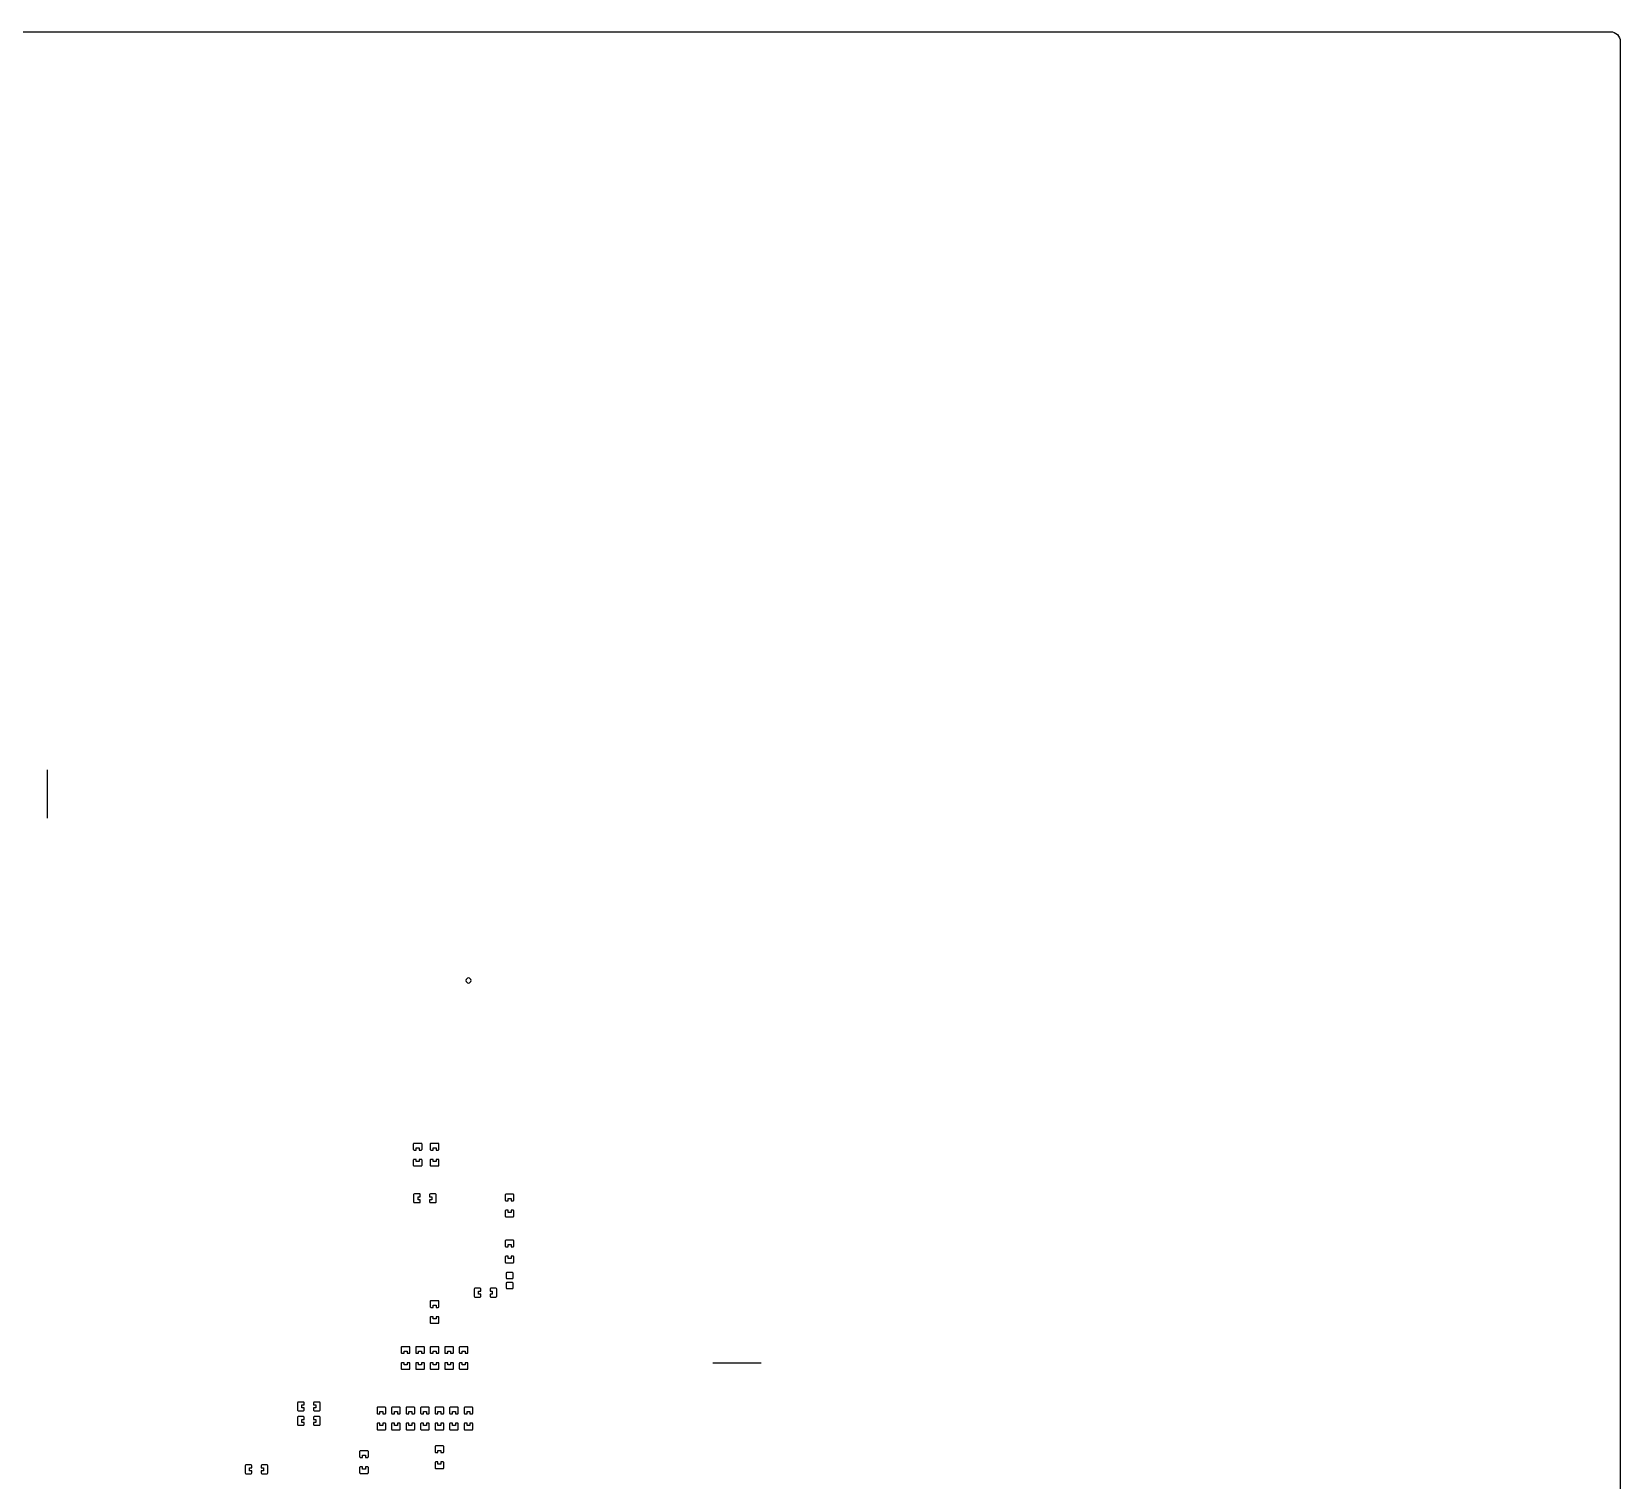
# Model space of a CAD drawing. Extents: x -325 to 325, y -324 to 275.
# Drawn here: x -3.2 to 325, y -24.2 to 275 of the extents above; entities that cross this region are included whole.
import ezdxf

# ---------------------------------------------------------------- set-up
doc = ezdxf.new("R2010")
doc.units = 0
doc.header["$MEASUREMENT"] = 0
doc.layers.get('0').update_dxf_attribs({"linetype": 'CONTINUOUS'})

msp = doc.modelspace()

# ---------------------------------------------------------------- linework, layer by layer
for points in [[(-324.99998, 272.999941, -0.414214), (-322.99998, 274.999941), (-322.99998, 274.999941), (323.00002, 274.999941), (323.00002, 274.999941, -0.414214), (325.00002, 272.999941), (325.00002, 272.999941), (325.00002, -273.000059), (325.00002, -273.000059, -0.414214), (323.00002, -275.000059), (323.00002, -275.000059), (-322.99998, -275.000059), (-322.99998, -275.000059, -0.414214), (-324.99998, -273.000059), (-324.99998, -273.000059), (-324.99998, 272.999941)], [(87.525, 78.999995, 1), (86.475, 78.999995), (86.475, 78.999995, 1), (87.525, 78.999995)], [(77.4, 45.178999, 0.414223), (77.249995, 45.328999), (77.249995, 45.328999), (75.75, 45.328999), (75.75, 45.328999, 0.414223), (75.6, 45.178999), (75.6, 45.178999), (75.6, 44.118999), (75.6, 44.118999, 0.414214), (75.75, 43.969004), (75.75, 43.969004), (76.2, 43.969004), (76.2, 43.969004), (76.2, 44.422002), (76.2, 44.422002), (76.799995, 44.422002), (76.799995, 44.422002), (76.799995, 43.969004), (76.799995, 43.969004), (77.249995, 43.969004), (77.249995, 43.969004, 0.414214), (77.4, 44.118999), (77.4, 44.118999), (77.4, 45.178999)], [(80.898999, 45.178999, 0.414223), (80.748999, 45.328999), (80.748999, 45.328999), (79.249004, 45.328999), (79.249004, 45.328999, 0.414223), (79.098999, 45.178999), (79.098999, 45.178999), (79.098999, 44.118999), (79.098999, 44.118999, 0.414214), (79.249004, 43.969004), (79.249004, 43.969004), (79.699004, 43.969004), (79.699004, 43.969004), (79.699004, 44.422002), (79.699004, 44.422002), (80.298999, 44.422002), (80.298999, 44.422002), (80.298999, 43.969004), (80.298999, 43.969004), (80.748999, 43.969004), (80.748999, 43.969004, 0.414214), (80.898999, 44.118999), (80.898999, 44.118999), (80.898999, 45.178999)], [(77.4, 41.878999, 0.414223), (77.249995, 42.028999), (77.249995, 42.028999), (76.799995, 42.028999), (76.799995, 42.028999), (76.799995, 41.575996), (76.799995, 41.575996), (76.2, 41.575996), (76.2, 41.575996), (76.2, 42.028999), (76.2, 42.028999), (75.75, 42.028999), (75.75, 42.028999, 0.414223), (75.6, 41.878999), (75.6, 41.878999), (75.6, 40.819001), (75.6, 40.819001, 0.414223), (75.75, 40.669001), (75.75, 40.669001), (77.249995, 40.669001), (77.249995, 40.669001, 0.414223), (77.4, 40.819001), (77.4, 40.819001), (77.4, 41.878999)], [(80.898999, 41.878999, 0.414223), (80.748999, 42.028999), (80.748999, 42.028999), (80.298999, 42.028999), (80.298999, 42.028999), (80.298999, 41.575996), (80.298999, 41.575996), (79.699004, 41.575996), (79.699004, 41.575996), (79.699004, 42.028999), (79.699004, 42.028999), (79.249004, 42.028999), (79.249004, 42.028999, 0.414223), (79.098999, 41.878999), (79.098999, 41.878999), (79.098999, 40.819001), (79.098999, 40.819001, 0.414223), (79.249004, 40.669001), (79.249004, 40.669001), (80.748999, 40.669001), (80.748999, 40.669001, 0.414223), (80.898999, 40.819001), (80.898999, 40.819001), (80.898999, 41.878999)], [(77.028999, 34.749001, 0.415049), (76.879004, 34.898999), (76.879004, 34.898999), (75.818003, 34.898999), (75.818003, 34.898999, 0.413171), (75.667998, 34.75), (75.667998, 34.75), (75.667998, 33.248999), (75.667998, 33.248999, 0.413613), (75.818003, 33.098999), (75.818003, 33.098999), (76.879004, 33.098999), (76.879004, 33.098999, 0.415283), (77.028999, 33.248999), (77.028999, 33.248999), (77.028999, 33.698999), (77.028999, 33.698999), (76.576001, 33.698999), (76.576001, 33.698999), (76.576001, 34.299001), (76.576001, 34.299001), (77.028999, 34.299001), (77.028999, 34.299001), (77.028999, 34.749001)], [(80.33, 34.751001, 0.413009), (80.179995, 34.899998), (80.179995, 34.899998), (79.117998, 34.899998), (79.117998, 34.899998, 0.413285), (78.968003, 34.75), (78.968003, 34.75), (78.968003, 34.3), (78.968003, 34.3), (79.421997, 34.3), (79.421997, 34.3), (79.421997, 33.7), (79.421997, 33.7), (78.968003, 33.7), (78.968003, 33.7), (78.968003, 33.25), (78.968003, 33.25, 0.413508), (79.117998, 33.100002), (79.117998, 33.100002), (80.178999, 33.100002), (80.178999, 33.100002, 0.41536), (80.328999, 33.25), (80.328999, 33.25), (80.33, 34.751001)], [(96.399004, 34.678999, 0.414194), (96.249004, 34.828999), (96.249004, 34.828999), (94.748994, 34.828999), (94.748994, 34.828999, 0.414233), (94.599004, 34.678999), (94.599004, 34.678999), (94.599004, 33.619001), (94.599004, 33.619001, 0.414242), (94.748994, 33.468999), (94.748994, 33.468999), (95.198994, 33.468999), (95.198994, 33.468999), (95.198994, 33.922002), (95.198994, 33.922002), (95.799004, 33.922002), (95.799004, 33.922002), (95.799004, 33.468999), (95.799004, 33.468999), (96.249004, 33.468999), (96.249004, 33.468999, 0.414204), (96.399004, 33.619001), (96.399004, 33.619001), (96.399004, 34.678999)], [(96.399004, 31.378999, 0.414194), (96.249004, 31.528999), (96.249004, 31.528999), (95.799004, 31.528999), (95.799004, 31.528999), (95.799004, 31.075999), (95.799004, 31.075999), (95.198994, 31.075999), (95.198994, 31.075999), (95.198994, 31.528999), (95.198994, 31.528999), (94.748994, 31.528999), (94.748994, 31.528999, 0.414233), (94.599004, 31.378999), (94.599004, 31.378999), (94.599004, 30.318999), (94.599004, 30.318999, 0.414237), (94.748994, 30.169001), (94.748994, 30.169001), (96.249004, 30.169001), (96.249004, 30.169001, 0.414199), (96.399004, 30.318999), (96.399004, 30.318999), (96.399004, 31.378999)], [(96.399004, 25.179001, 0.414194), (96.249004, 25.328999), (96.249004, 25.328999), (94.748994, 25.328999), (94.748994, 25.328999, 0.414233), (94.599004, 25.179001), (94.599004, 25.179001), (94.599004, 24.118999), (94.599004, 24.118999, 0.414242), (94.748994, 23.968999), (94.748994, 23.968999), (95.198994, 23.968999), (95.198994, 23.968999), (95.198994, 24.422), (95.198994, 24.422), (95.799004, 24.422), (95.799004, 24.422), (95.799004, 23.968999), (95.799004, 23.968999), (96.249004, 23.968999), (96.249004, 23.968999, 0.414204), (96.399004, 24.118999), (96.399004, 24.118999), (96.399004, 25.179001)], [(96.399004, 21.879001, 0.414194), (96.249004, 22.028999), (96.249004, 22.028999), (95.799004, 22.028999), (95.799004, 22.028999), (95.799004, 21.576001), (95.799004, 21.576001), (95.198994, 21.576001), (95.198994, 21.576001), (95.198994, 22.028999), (95.198994, 22.028999), (94.748994, 22.028999), (94.748994, 22.028999, 0.414233), (94.599004, 21.879001), (94.599004, 21.879001), (94.599004, 20.818999), (94.599004, 20.818999, 0.414242), (94.748994, 20.668999), (94.748994, 20.668999), (96.249004, 20.668999), (96.249004, 20.668999, 0.414204), (96.399004, 20.818999), (96.399004, 20.818999), (96.399004, 21.879001)], [(96.05, 18.66), (94.95, 18.66), (94.95, 18.66, 0.414688), (94.8, 18.510001), (94.8, 18.510001), (94.8, 17.56), (94.8, 17.56, 0.403735), (94.935, 17.401001), (94.935, 17.401001), (94.95, 17.4), (94.95, 17.4), (96.05, 17.4), (96.05, 17.4), (96.065, 17.401001), (96.065, 17.401001, 0.384591), (96.198994, 17.549999), (96.198994, 17.549999), (96.2, 17.549999), (96.2, 17.549999), (96.2, 18.510001), (96.2, 18.510001), (96.198994, 18.510001), (96.198994, 18.510001, 0.376107), (96.07, 18.658999), (96.07, 18.658999), (96.05, 18.66)], [(96.05, 16.6), (94.95, 16.6), (94.95, 16.6, 0.414294), (94.8, 16.449999), (94.8, 16.449999), (94.8, 15.49), (94.8, 15.49, 0.381084), (94.933008, 15.341), (94.933008, 15.341), (94.95, 15.34), (94.95, 15.34), (96.05, 15.34), (96.05, 15.34), (96.066992, 15.341), (96.066992, 15.341, 0.381161), (96.198994, 15.49), (96.198994, 15.49), (96.2, 15.49), (96.2, 15.49), (96.2, 16.449999), (96.2, 16.449999), (96.198994, 16.449999), (96.198994, 16.449999, 0.379553), (96.067998, 16.598999), (96.067998, 16.598999), (96.05, 16.6)], [(89.53, 15.249, 0.415044), (89.38, 15.399), (89.38, 15.399), (88.318994, 15.399), (88.318994, 15.399, 0.413173), (88.169004, 15.25), (88.169004, 15.25), (88.169004, 13.749), (88.169004, 13.749, 0.413599), (88.318994, 13.599), (88.318994, 13.599), (89.38, 13.599), (89.38, 13.599, 0.415279), (89.53, 13.749), (89.53, 13.749), (89.53, 14.199), (89.53, 14.199), (89.077002, 14.199), (89.077002, 14.199), (89.077002, 14.799), (89.077002, 14.799), (89.53, 14.799), (89.53, 14.799), (89.53, 15.249)], [(92.83, 15.251001, 0.412978), (92.68, 15.4), (92.68, 15.4), (91.617998, 15.4), (91.617998, 15.4, 0.413261), (91.467998, 15.25), (91.467998, 15.25), (91.467998, 14.8), (91.467998, 14.8), (91.922002, 14.8), (91.922002, 14.8), (91.922002, 14.2), (91.922002, 14.2), (91.467998, 14.2), (91.467998, 14.2), (91.467998, 13.75), (91.467998, 13.75, 0.413508), (91.617998, 13.6), (91.617998, 13.6), (92.679004, 13.6), (92.679004, 13.6, 0.415379), (92.828994, 13.75), (92.828994, 13.75), (92.83, 15.251001)], [(80.898999, 12.679, 0.414216), (80.748999, 12.829), (80.748999, 12.829), (79.249004, 12.829), (79.249004, 12.829, 0.414216), (79.098999, 12.679), (79.098999, 12.679), (79.098999, 11.619), (79.098999, 11.619, 0.414221), (79.249004, 11.469), (79.249004, 11.469), (79.699004, 11.469), (79.699004, 11.469), (79.699004, 11.922), (79.699004, 11.922), (80.298999, 11.922), (80.298999, 11.922), (80.298999, 11.469), (80.298999, 11.469), (80.748999, 11.469), (80.748999, 11.469, 0.414221), (80.898999, 11.619), (80.898999, 11.619), (80.898999, 12.679)], [(80.898999, 9.379, 0.414216), (80.748999, 9.529), (80.748999, 9.529), (80.298999, 9.529), (80.298999, 9.529), (80.298999, 9.076), (80.298999, 9.076), (79.699004, 9.076), (79.699004, 9.076), (79.699004, 9.529), (79.699004, 9.529), (79.249004, 9.529), (79.249004, 9.529, 0.414216), (79.098999, 9.379), (79.098999, 9.379), (79.098999, 8.319), (79.098999, 8.319, 0.414221), (79.249004, 8.169), (79.249004, 8.169), (80.748999, 8.169), (80.748999, 8.169, 0.414221), (80.898999, 8.319), (80.898999, 8.319), (80.898999, 9.379)], [(74.899004, 3.18, 0.414219), (74.748999, 3.33), (74.748999, 3.33), (73.248999, 3.33), (73.248999, 3.33, 0.414219), (73.099004, 3.18), (73.099004, 3.18), (73.099004, 2.12), (73.099004, 2.12, 0.414219), (73.248999, 1.97), (73.248999, 1.97), (73.698999, 1.97), (73.698999, 1.97), (73.698999, 2.423), (73.698999, 2.423), (74.298999, 2.423), (74.298999, 2.423), (74.298999, 1.97), (74.298999, 1.97), (74.748999, 1.97), (74.748999, 1.97, 0.414219), (74.899004, 2.12), (74.899004, 2.12), (74.899004, 3.18)], [(77.899004, 3.18, 0.414219), (77.748999, 3.33), (77.748999, 3.33), (76.249004, 3.33), (76.249004, 3.33, 0.414219), (76.098999, 3.18), (76.098999, 3.18), (76.098999, 2.12), (76.098999, 2.12, 0.414219), (76.249004, 1.97), (76.249004, 1.97), (76.698994, 1.97), (76.698994, 1.97), (76.698994, 2.423), (76.698994, 2.423), (77.298999, 2.423), (77.298999, 2.423), (77.298999, 1.97), (77.298999, 1.97), (77.748999, 1.97), (77.748999, 1.97, 0.414219), (77.899004, 2.12), (77.899004, 2.12), (77.899004, 3.18)], [(80.898999, 3.18, 0.414219), (80.748999, 3.33), (80.748999, 3.33), (79.249004, 3.33), (79.249004, 3.33, 0.414219), (79.098999, 3.18), (79.098999, 3.18), (79.098999, 2.12), (79.098999, 2.12, 0.414219), (79.249004, 1.97), (79.249004, 1.97), (79.699004, 1.97), (79.699004, 1.97), (79.699004, 2.423), (79.699004, 2.423), (80.298999, 2.423), (80.298999, 2.423), (80.298999, 1.97), (80.298999, 1.97), (80.748999, 1.97), (80.748999, 1.97, 0.414219), (80.898999, 2.12), (80.898999, 2.12), (80.898999, 3.18)], [(83.898994, 3.18, 0.414219), (83.748994, 3.33), (83.748994, 3.33), (82.249004, 3.33), (82.249004, 3.33, 0.414219), (82.098994, 3.18), (82.098994, 3.18), (82.098994, 2.12), (82.098994, 2.12, 0.414219), (82.249004, 1.97), (82.249004, 1.97), (82.699004, 1.97), (82.699004, 1.97), (82.699004, 2.423), (82.699004, 2.423), (83.298994, 2.423), (83.298994, 2.423), (83.298994, 1.97), (83.298994, 1.97), (83.748994, 1.97), (83.748994, 1.97, 0.414219), (83.898994, 2.12), (83.898994, 2.12), (83.898994, 3.18)], [(86.898994, 3.18, 0.414219), (86.749004, 3.33), (86.749004, 3.33), (85.249004, 3.33), (85.249004, 3.33, 0.414219), (85.098994, 3.18), (85.098994, 3.18), (85.098994, 2.12), (85.098994, 2.12, 0.414219), (85.249004, 1.97), (85.249004, 1.97), (85.699004, 1.97), (85.699004, 1.97), (85.699004, 2.423), (85.699004, 2.423), (86.299004, 2.423), (86.299004, 2.423), (86.299004, 1.97), (86.299004, 1.97), (86.749004, 1.97), (86.749004, 1.97, 0.414219), (86.898994, 2.12), (86.898994, 2.12), (86.898994, 3.18)], [(74.899004, -0.12, 0.414219), (74.748999, 0.03), (74.748999, 0.03), (74.298999, 0.03), (74.298999, 0.03), (74.298999, -0.423), (74.298999, -0.423), (73.698999, -0.423), (73.698999, -0.423), (73.698999, 0.03), (73.698999, 0.03), (73.248999, 0.03), (73.248999, 0.03, 0.414219), (73.099004, -0.12), (73.099004, -0.12), (73.099004, -1.18), (73.099004, -1.18, 0.414219), (73.248999, -1.33), (73.248999, -1.33), (74.748999, -1.33), (74.748999, -1.33, 0.414219), (74.899004, -1.18), (74.899004, -1.18), (74.899004, -0.12)], [(77.899004, -0.12, 0.414219), (77.748999, 0.03), (77.748999, 0.03), (77.298999, 0.03), (77.298999, 0.03), (77.298999, -0.423), (77.298999, -0.423), (76.698994, -0.423), (76.698994, -0.423), (76.698994, 0.03), (76.698994, 0.03), (76.249004, 0.03), (76.249004, 0.03, 0.414219), (76.098999, -0.12), (76.098999, -0.12), (76.098999, -1.18), (76.098999, -1.18, 0.414219), (76.249004, -1.33), (76.249004, -1.33), (77.748999, -1.33), (77.748999, -1.33, 0.414219), (77.899004, -1.18), (77.899004, -1.18), (77.899004, -0.12)], [(80.898999, -0.12, 0.414219), (80.748999, 0.03), (80.748999, 0.03), (80.298999, 0.03), (80.298999, 0.03), (80.298999, -0.423), (80.298999, -0.423), (79.699004, -0.423), (79.699004, -0.423), (79.699004, 0.03), (79.699004, 0.03), (79.249004, 0.03), (79.249004, 0.03, 0.414219), (79.098999, -0.12), (79.098999, -0.12), (79.098999, -1.18), (79.098999, -1.18, 0.414219), (79.249004, -1.33), (79.249004, -1.33), (80.748999, -1.33), (80.748999, -1.33, 0.414219), (80.898999, -1.18), (80.898999, -1.18), (80.898999, -0.12)], [(83.898994, -0.12, 0.414219), (83.748994, 0.03), (83.748994, 0.03), (83.298994, 0.03), (83.298994, 0.03), (83.298994, -0.423), (83.298994, -0.423), (82.699004, -0.423), (82.699004, -0.423), (82.699004, 0.03), (82.699004, 0.03), (82.249004, 0.03), (82.249004, 0.03, 0.414219), (82.098994, -0.12), (82.098994, -0.12), (82.098994, -1.18), (82.098994, -1.18, 0.414219), (82.249004, -1.33), (82.249004, -1.33), (83.748994, -1.33), (83.748994, -1.33, 0.414219), (83.898994, -1.18), (83.898994, -1.18), (83.898994, -0.12)], [(86.898994, -0.12, 0.414219), (86.749004, 0.03), (86.749004, 0.03), (86.299004, 0.03), (86.299004, 0.03), (86.299004, -0.423), (86.299004, -0.423), (85.699004, -0.423), (85.699004, -0.423), (85.699004, 0.03), (85.699004, 0.03), (85.249004, 0.03), (85.249004, 0.03, 0.414219), (85.098994, -0.12), (85.098994, -0.12), (85.098994, -1.18), (85.098994, -1.18, 0.414219), (85.249004, -1.33), (85.249004, -1.33), (86.749004, -1.33), (86.749004, -1.33, 0.414219), (86.898994, -1.18), (86.898994, -1.18), (86.898994, -0.12)], [(53.03, -8.25, 0.415056), (52.88, -8.1), (52.88, -8.1), (51.818999, -8.1), (51.818999, -8.1, 0.413154), (51.669004, -8.249), (51.669004, -8.249), (51.669004, -9.75), (51.669004, -9.75, 0.413595), (51.818999, -9.9), (51.818999, -9.9), (52.88, -9.9), (52.88, -9.9, 0.415285), (53.03, -9.75), (53.03, -9.75), (53.03, -9.3), (53.03, -9.3), (52.577002, -9.3), (52.577002, -9.3), (52.577002, -8.7), (52.577002, -8.7), (53.03, -8.7), (53.03, -8.7), (53.03, -8.25)], [(56.33, -8.248, 0.412984), (56.18, -8.099), (56.18, -8.099), (55.117998, -8.099), (55.117998, -8.099, 0.413273), (54.967998, -8.249), (54.967998, -8.249), (54.967998, -8.699), (54.967998, -8.699), (55.422002, -8.699), (55.422002, -8.699), (55.422002, -9.299), (55.422002, -9.299), (54.967998, -9.299), (54.967998, -9.299), (54.967998, -9.749), (54.967998, -9.749, 0.413515), (55.117998, -9.899), (55.117998, -9.899), (56.178999, -9.899), (56.178999, -9.899, 0.415377), (56.328999, -9.749), (56.328999, -9.749), (56.33, -8.248)], [(69.898999, -9.32, 0.414221), (69.748999, -9.170001), (69.748999, -9.170001), (68.249004, -9.170001), (68.249004, -9.170001, 0.414221), (68.098999, -9.32), (68.098999, -9.32), (68.098999, -10.38), (68.098999, -10.38, 0.414216), (68.249004, -10.53), (68.249004, -10.53), (68.699004, -10.53), (68.699004, -10.53), (68.699004, -10.077), (68.699004, -10.077), (69.298999, -10.077), (69.298999, -10.077), (69.298999, -10.53), (69.298999, -10.53), (69.748999, -10.53), (69.748999, -10.53, 0.414216), (69.898999, -10.38), (69.898999, -10.38), (69.898999, -9.32)], [(72.898999, -9.32, 0.414221), (72.748994, -9.170001), (72.748994, -9.170001), (71.248999, -9.170001), (71.248999, -9.170001, 0.414221), (71.098999, -9.32), (71.098999, -9.32), (71.098999, -10.38), (71.098999, -10.38, 0.414216), (71.248999, -10.53), (71.248999, -10.53), (71.698999, -10.53), (71.698999, -10.53), (71.698999, -10.077), (71.698999, -10.077), (72.298994, -10.077), (72.298994, -10.077), (72.298994, -10.53), (72.298994, -10.53), (72.748994, -10.53), (72.748994, -10.53, 0.414216), (72.898999, -10.38), (72.898999, -10.38), (72.898999, -9.32)], [(75.898999, -9.32, 0.414221), (75.749004, -9.170001), (75.749004, -9.170001), (74.248999, -9.170001), (74.248999, -9.170001, 0.414221), (74.098999, -9.32), (74.098999, -9.32), (74.098999, -10.38), (74.098999, -10.38, 0.414216), (74.248999, -10.53), (74.248999, -10.53), (74.698999, -10.53), (74.698999, -10.53), (74.698999, -10.077), (74.698999, -10.077), (75.299004, -10.077), (75.299004, -10.077), (75.299004, -10.53), (75.299004, -10.53), (75.749004, -10.53), (75.749004, -10.53, 0.414216), (75.898999, -10.38), (75.898999, -10.38), (75.898999, -9.32)], [(78.898994, -9.32, 0.414221), (78.748999, -9.170001), (78.748999, -9.170001), (77.248999, -9.170001), (77.248999, -9.170001, 0.414211), (77.099004, -9.32), (77.099004, -9.32), (77.099004, -10.38), (77.099004, -10.38, 0.414206), (77.248999, -10.53), (77.248999, -10.53), (77.698999, -10.53), (77.698999, -10.53), (77.698999, -10.077), (77.698999, -10.077), (78.298999, -10.077), (78.298999, -10.077), (78.298999, -10.53), (78.298999, -10.53), (78.748999, -10.53), (78.748999, -10.53, 0.414216), (78.898994, -10.38), (78.898994, -10.38), (78.898994, -9.32)], [(81.899004, -9.32, 0.414221), (81.748999, -9.170001), (81.748999, -9.170001), (80.248999, -9.170001), (80.248999, -9.170001, 0.414221), (80.099004, -9.32), (80.099004, -9.32), (80.099004, -10.38), (80.099004, -10.38, 0.414216), (80.248999, -10.53), (80.248999, -10.53), (80.698999, -10.53), (80.698999, -10.53), (80.698999, -10.077), (80.698999, -10.077), (81.298999, -10.077), (81.298999, -10.077), (81.298999, -10.53), (81.298999, -10.53), (81.748999, -10.53), (81.748999, -10.53, 0.414216), (81.899004, -10.38), (81.899004, -10.38), (81.899004, -9.32)], [(84.899004, -9.32, 0.414221), (84.748994, -9.170001), (84.748994, -9.170001), (83.249004, -9.170001), (83.249004, -9.170001, 0.414221), (83.099004, -9.32), (83.099004, -9.32), (83.099004, -10.38), (83.099004, -10.38, 0.414216), (83.249004, -10.53), (83.249004, -10.53), (83.699004, -10.53), (83.699004, -10.53), (83.699004, -10.077), (83.699004, -10.077), (84.298994, -10.077), (84.298994, -10.077), (84.298994, -10.53), (84.298994, -10.53), (84.748994, -10.53), (84.748994, -10.53, 0.414216), (84.899004, -10.38), (84.899004, -10.38), (84.899004, -9.32)], [(87.899004, -9.32, 0.414221), (87.748994, -9.170001), (87.748994, -9.170001), (86.249004, -9.170001), (86.249004, -9.170001, 0.414221), (86.098994, -9.32), (86.098994, -9.32), (86.098994, -10.38), (86.098994, -10.38, 0.414216), (86.249004, -10.53), (86.249004, -10.53), (86.699004, -10.53), (86.699004, -10.53), (86.699004, -10.077), (86.699004, -10.077), (87.298994, -10.077), (87.298994, -10.077), (87.298994, -10.53), (87.298994, -10.53), (87.748994, -10.53), (87.748994, -10.53, 0.414216), (87.899004, -10.38), (87.899004, -10.38), (87.899004, -9.32)], [(53.03, -11.25, 0.41324), (52.88, -11.1), (52.88, -11.1), (51.817998, -11.1), (51.817998, -11.1, 0.41323), (51.667998, -11.25), (51.667998, -11.25), (51.667998, -12.75), (51.667998, -12.75, 0.413235), (51.817998, -12.9), (51.817998, -12.9), (52.88, -12.9), (52.88, -12.9, 0.413245), (53.03, -12.75), (53.03, -12.75), (53.03, -12.3), (53.03, -12.3), (52.575996, -12.3), (52.575996, -12.3), (52.575996, -11.7), (52.575996, -11.7), (53.03, -11.7), (53.03, -11.7), (53.03, -11.25)], [(56.33, -11.25, 0.41324), (56.18, -11.1), (56.18, -11.1), (55.117998, -11.1), (55.117998, -11.1, 0.41323), (54.967998, -11.25), (54.967998, -11.25), (54.967998, -11.7), (54.967998, -11.7), (55.422002, -11.7), (55.422002, -11.7), (55.422002, -12.3), (55.422002, -12.3), (54.967998, -12.3), (54.967998, -12.3), (54.967998, -12.75), (54.967998, -12.75, 0.413235), (55.117998, -12.9), (55.117998, -12.9), (56.18, -12.9), (56.18, -12.9, 0.413245), (56.33, -12.75), (56.33, -12.75), (56.33, -11.25)], [(69.898999, -12.62, 0.414221), (69.748999, -12.47), (69.748999, -12.47), (69.298999, -12.47), (69.298999, -12.47), (69.298999, -12.923), (69.298999, -12.923), (68.699004, -12.923), (68.699004, -12.923), (68.699004, -12.47), (68.699004, -12.47), (68.249004, -12.47), (68.249004, -12.47, 0.414221), (68.098999, -12.62), (68.098999, -12.62), (68.098999, -13.68), (68.098999, -13.68, 0.414216), (68.249004, -13.83), (68.249004, -13.83), (69.748999, -13.83), (69.748999, -13.83, 0.414216), (69.898999, -13.68), (69.898999, -13.68), (69.898999, -12.62)], [(72.898999, -12.62, 0.414221), (72.748994, -12.47), (72.748994, -12.47), (72.298994, -12.47), (72.298994, -12.47), (72.298994, -12.923), (72.298994, -12.923), (71.698999, -12.923), (71.698999, -12.923), (71.698999, -12.47), (71.698999, -12.47), (71.248999, -12.47), (71.248999, -12.47, 0.414221), (71.098999, -12.62), (71.098999, -12.62), (71.098999, -13.68), (71.098999, -13.68, 0.414216), (71.248999, -13.83), (71.248999, -13.83), (72.748994, -13.83), (72.748994, -13.83, 0.414216), (72.898999, -13.68), (72.898999, -13.68), (72.898999, -12.62)], [(75.898999, -12.62, 0.414221), (75.749004, -12.47), (75.749004, -12.47), (75.299004, -12.47), (75.299004, -12.47), (75.299004, -12.923), (75.299004, -12.923), (74.698999, -12.923), (74.698999, -12.923), (74.698999, -12.47), (74.698999, -12.47), (74.248999, -12.47), (74.248999, -12.47, 0.414221), (74.098999, -12.62), (74.098999, -12.62), (74.098999, -13.68), (74.098999, -13.68, 0.414216), (74.248999, -13.83), (74.248999, -13.83), (75.749004, -13.83), (75.749004, -13.83, 0.414216), (75.898999, -13.68), (75.898999, -13.68), (75.898999, -12.62)], [(78.898994, -12.62, 0.414221), (78.748999, -12.47), (78.748999, -12.47), (78.298999, -12.47), (78.298999, -12.47), (78.298999, -12.923), (78.298999, -12.923), (77.698999, -12.923), (77.698999, -12.923), (77.698999, -12.47), (77.698999, -12.47), (77.248999, -12.47), (77.248999, -12.47, 0.414211), (77.099004, -12.62), (77.099004, -12.62), (77.099004, -13.68), (77.099004, -13.68, 0.414206), (77.248999, -13.83), (77.248999, -13.83), (78.748999, -13.83), (78.748999, -13.83, 0.414216), (78.898994, -13.68), (78.898994, -13.68), (78.898994, -12.62)], [(81.899004, -12.62, 0.414221), (81.748999, -12.47), (81.748999, -12.47), (81.298999, -12.47), (81.298999, -12.47), (81.298999, -12.923), (81.298999, -12.923), (80.698999, -12.923), (80.698999, -12.923), (80.698999, -12.47), (80.698999, -12.47), (80.248999, -12.47), (80.248999, -12.47, 0.414221), (80.099004, -12.62), (80.099004, -12.62), (80.099004, -13.68), (80.099004, -13.68, 0.414216), (80.248999, -13.83), (80.248999, -13.83), (81.748999, -13.83), (81.748999, -13.83, 0.414216), (81.899004, -13.68), (81.899004, -13.68), (81.899004, -12.62)], [(84.899004, -12.62, 0.414221), (84.748994, -12.47), (84.748994, -12.47), (84.298994, -12.47), (84.298994, -12.47), (84.298994, -12.923), (84.298994, -12.923), (83.699004, -12.923), (83.699004, -12.923), (83.699004, -12.47), (83.699004, -12.47), (83.249004, -12.47), (83.249004, -12.47, 0.414221), (83.099004, -12.62), (83.099004, -12.62), (83.099004, -13.68), (83.099004, -13.68, 0.414216), (83.249004, -13.83), (83.249004, -13.83), (84.748994, -13.83), (84.748994, -13.83, 0.414216), (84.899004, -13.68), (84.899004, -13.68), (84.899004, -12.62)], [(87.899004, -12.62, 0.414221), (87.748994, -12.47), (87.748994, -12.47), (87.298994, -12.47), (87.298994, -12.47), (87.298994, -12.923), (87.298994, -12.923), (86.699004, -12.923), (86.699004, -12.923), (86.699004, -12.47), (86.699004, -12.47), (86.249004, -12.47), (86.249004, -12.47, 0.414221), (86.098994, -12.62), (86.098994, -12.62), (86.098994, -13.68), (86.098994, -13.68, 0.414216), (86.249004, -13.83), (86.249004, -13.83), (87.748994, -13.83), (87.748994, -13.83, 0.414216), (87.899004, -13.68), (87.899004, -13.68), (87.899004, -12.62)], [(66.308999, -18.33, 0.414214), (66.159004, -18.18), (66.159004, -18.18), (64.658999, -18.18), (64.658999, -18.18, 0.414214), (64.508999, -18.33), (64.508999, -18.33), (64.508999, -19.39), (64.508999, -19.39, 0.414221), (64.658999, -19.540001), (64.658999, -19.540001), (65.108999, -19.540001), (65.108999, -19.540001), (65.108999, -19.087), (65.108999, -19.087), (65.709004, -19.087), (65.709004, -19.087), (65.709004, -19.540001), (65.709004, -19.540001), (66.159004, -19.540001), (66.159004, -19.540001, 0.414221), (66.308999, -19.39), (66.308999, -19.39), (66.308999, -18.33)], [(81.899004, -17.32, 0.414218), (81.748999, -17.170001), (81.748999, -17.170001), (80.248999, -17.170001), (80.248999, -17.170001, 0.414218), (80.099004, -17.32), (80.099004, -17.32), (80.099004, -18.379999), (80.099004, -18.379999, 0.414221), (80.248999, -18.53), (80.248999, -18.53), (80.698999, -18.53), (80.698999, -18.53), (80.698999, -18.077), (80.698999, -18.077), (81.298999, -18.077), (81.298999, -18.077), (81.298999, -18.53), (81.298999, -18.53), (81.748999, -18.53), (81.748999, -18.53, 0.414221), (81.899004, -18.379999), (81.899004, -18.379999), (81.899004, -17.32)], [(42.228999, -21.25, 0.413223), (42.079004, -21.1), (42.079004, -21.1), (41.017002, -21.1), (41.017002, -21.1, 0.413233), (40.867002, -21.25), (40.867002, -21.25), (40.867002, -22.75), (40.867002, -22.75, 0.413247), (41.017002, -22.9), (41.017002, -22.9), (42.079004, -22.9), (42.079004, -22.9, 0.413237), (42.228999, -22.75), (42.228999, -22.75), (42.228999, -22.3), (42.228999, -22.3), (41.775, -22.3), (41.775, -22.3), (41.775, -21.7), (41.775, -21.7), (42.228999, -21.7), (42.228999, -21.7), (42.228999, -21.25)], [(45.528999, -21.25, 0.413223), (45.379004, -21.1), (45.379004, -21.1), (44.317002, -21.1), (44.317002, -21.1, 0.413233), (44.167002, -21.25), (44.167002, -21.25), (44.167002, -21.7), (44.167002, -21.7), (44.620996, -21.7), (44.620996, -21.7), (44.620996, -22.3), (44.620996, -22.3), (44.167002, -22.3), (44.167002, -22.3), (44.167002, -22.75), (44.167002, -22.75, 0.413247), (44.317002, -22.9), (44.317002, -22.9), (45.379004, -22.9), (45.379004, -22.9, 0.413237), (45.528999, -22.75), (45.528999, -22.75), (45.528999, -21.25)], [(66.308999, -21.63, 0.414218), (66.159004, -21.48), (66.159004, -21.48), (65.709004, -21.48), (65.709004, -21.48), (65.709004, -21.933), (65.709004, -21.933), (65.108999, -21.933), (65.108999, -21.933), (65.108999, -21.48), (65.108999, -21.48), (64.658999, -21.48), (64.658999, -21.48, 0.414218), (64.508999, -21.63), (64.508999, -21.63), (64.508999, -22.69), (64.508999, -22.69, 0.414214), (64.658999, -22.84), (64.658999, -22.84), (66.159004, -22.84), (66.159004, -22.84, 0.414214), (66.308999, -22.69), (66.308999, -22.69), (66.308999, -21.63)], [(81.899004, -20.62, 0.414209), (81.748999, -20.470001), (81.748999, -20.470001), (81.298999, -20.470001), (81.298999, -20.470001), (81.298999, -20.923), (81.298999, -20.923), (80.698999, -20.923), (80.698999, -20.923), (80.698999, -20.470001), (80.698999, -20.470001), (80.248999, -20.470001), (80.248999, -20.470001, 0.414209), (80.099004, -20.62), (80.099004, -20.62), (80.099004, -21.68), (80.099004, -21.68, 0.414233), (80.248999, -21.83), (80.248999, -21.83), (81.748999, -21.83), (81.748999, -21.83, 0.414233), (81.899004, -21.68), (81.899004, -21.68), (81.899004, -20.62)]]:
    msp.add_lwpolyline(points, format="xyb")
for points in [[(0, 112.5), (0, 122.5)], [(137.5, 0), (147.49999, 0)]]:
    msp.add_lwpolyline(points)

doc.saveas('drawing.dxf')
